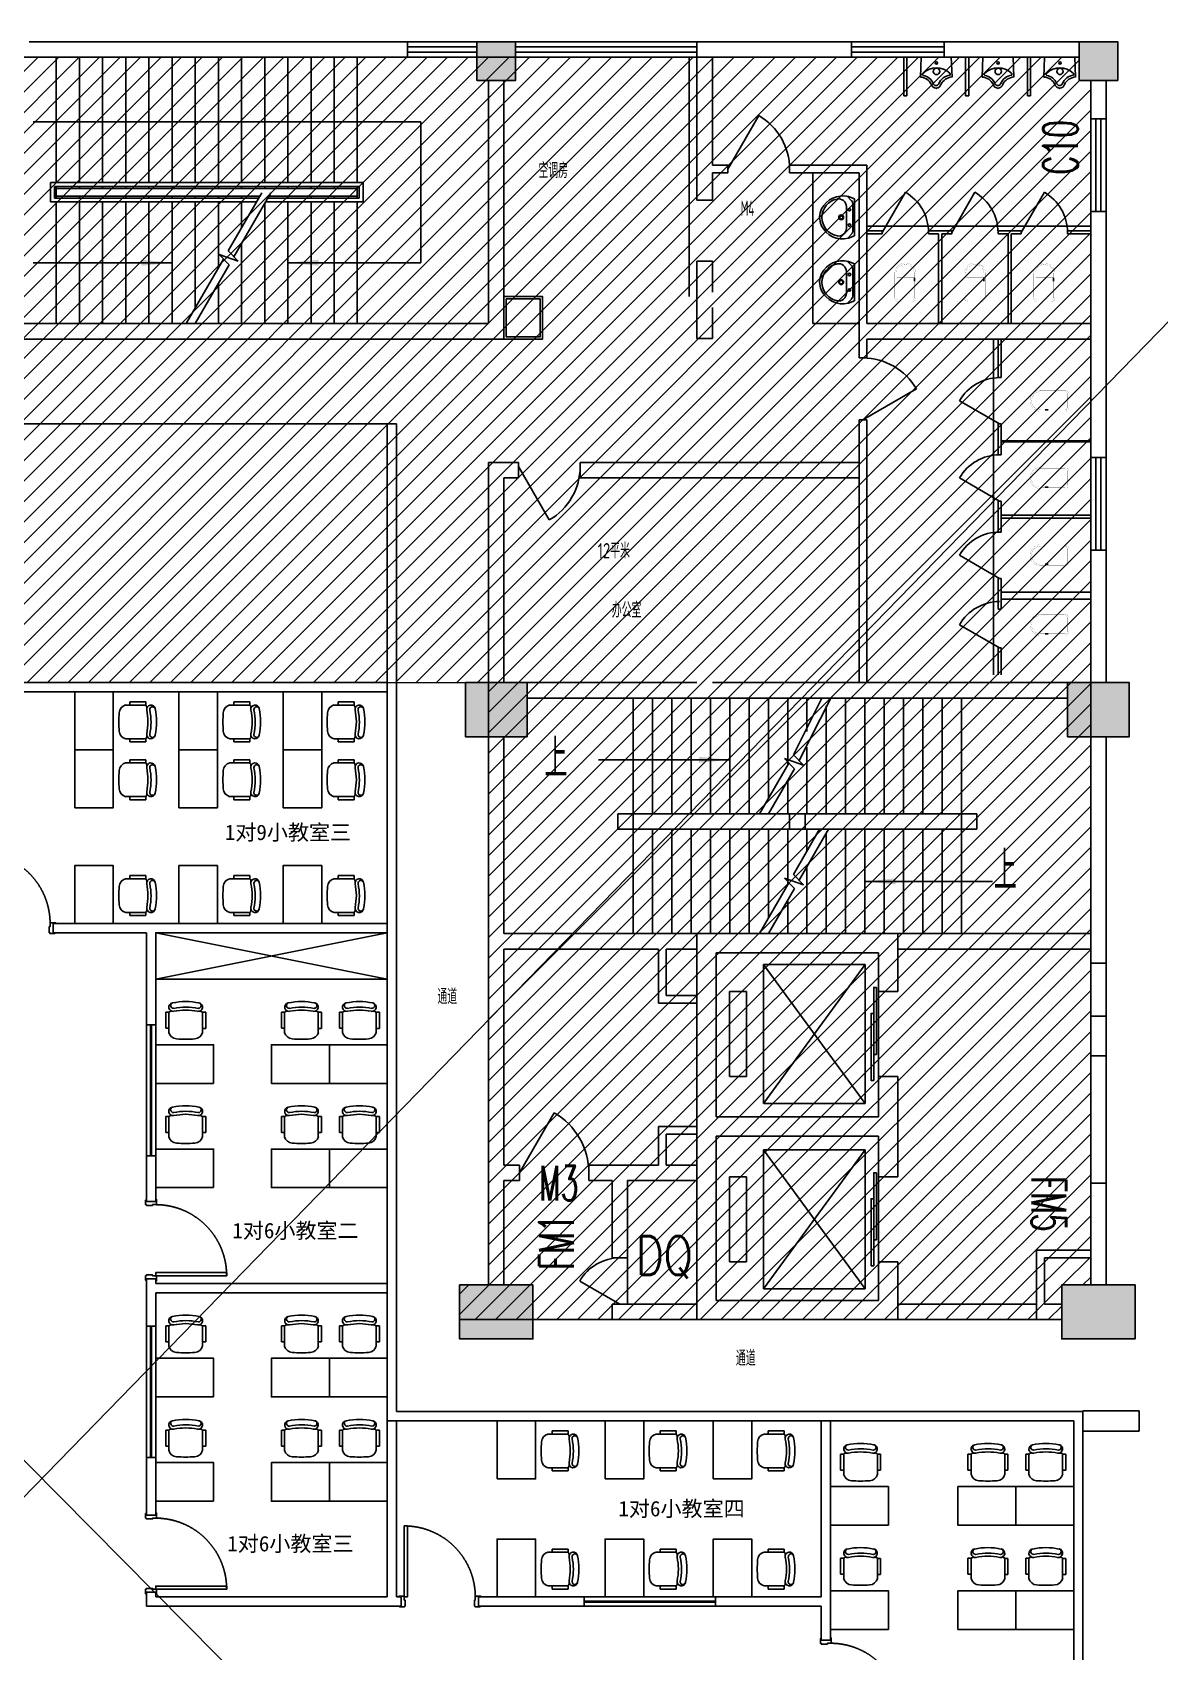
# Model space of a CAD drawing. Extents: x 392800 to 1041602, y -388882 to -94077.
# Drawn here: x 435883 to 450486, y -299498 to -278528 of the extents above; entities that cross this region are included whole.
import ezdxf
from ezdxf.enums import TextEntityAlignment as Align

# ---------------------------------------------------------------- set-up
doc = ezdxf.new("R2010")
doc.units = 0
doc.header["$LTSCALE"] = 1000
doc.header["$MEASUREMENT"] = 0
doc.linetypes.add('ACAD_ISO02W100', pattern=[15, 12, -3])
doc.linetypes.add('ACAD_ISO03W100', pattern=[30, 12, -18])
for name, color, linetype in [('DOOR【门】', 93, 'Continuous'), ('guihuabu货架（隐藏）', 7, 'Continuous'), ('IAR-文字350', 2, 'ACAD_ISO02W100'), ('IBS-其它（电梯桥厢、管道上空线）', 123, 'Continuous'), ('IBS-完成面', 2, 'Continuous'), ('IBS-新建墙体', 1, 'Continuous'), ('IBS－墙体', 6, 'Continuous'), ('IBS－窗', 1, 'Continuous'), ('IDS-楼梯', 1, 'Continuous'), ('IDS－门', 3, 'Continuous'), ('IFF-家具', 51, 'Continuous'), ('PUB_HATCH', 8, 'Continuous'), ('PUB_TEXT', 7, 'Continuous'), ('STAIR', 10, 'Continuous'), ('WALL', 255, 'Continuous'), ('WINDOW_TEXT', 7, 'Continuous'), ('洁具', 5, 'Continuous')]:
    doc.layers.add(name, color=color, linetype=linetype)
doc.layers.add('DOOR【门套】', color=70, linetype='Continuous', lineweight=0)
doc.styles.add('_HZFS', font='txt.shx', dxfattribs={"width": 0.6, "bigfont": 'HZFS.shx'})
doc.styles.add('_HZTXT', font='gbenor.shx', dxfattribs={"bigfont": 'gbcbig.shx'})
doc.styles.add('SIMPLEX', font='SIMPLEX.SHX', dxfattribs={"width": 0.7})
doc.styles.get("Standard").update_dxf_attribs({"font": 'gbenor.shx', "bigfont": 'gbcbig.shx'})

# ---------------------------------------------------------------- blocks, each defined once
blk = doc.blocks.new('_ARROW')
blk.add_solid([(0, 0), (-1, 0.1), (-1, -0.1)])
blk = doc.blocks.new('_LIFTD')
for points in [[(-0.548, -0.602), (-0.548, -0.774), (0.241, -0.774), (0.241, -0.602), (-0.548, -0.602)], [(-0.241, -0.784), (-0.241, -0.955), (0.548, -0.955), (0.548, -0.784), (-0.241, -0.784)]]:
    blk.add_lwpolyline(points)
blk = doc.blocks.new('_DBLK')
blk.add_line((-0.5, 0), (0, -0.866))
blk.add_arc((-0.5, 0), 1, 300, 0)
at = {"layer": 'WINDOW_TEXT', "style": 'SIMPLEX', "flags": 9}
blk.add_attdef('A', text='', height=1, dxfattribs=at).set_placement((0, 1.5), align=Align.MIDDLE)
blk = doc.blocks.new('_WBLK')
for p, q in [((-0.5, 0.5), (0.5, 0.5)), ((0.5, 0.1667), (-0.5, 0.1667)), ((0.5, -0.1667), (-0.5, -0.1667)), ((-0.5, -0.5), (0.5, -0.5))]:
    blk.add_line(p, q)
at = {"layer": 'WINDOW_TEXT', "style": 'SIMPLEX', "flags": 9}
blk.add_attdef('A', text='', height=1, dxfattribs=at).set_placement((0, 1.5), align=Align.MIDDLE)
blk = doc.blocks.new('M_A1SFU')
blk.add_line((-0.5, 0), (0, -0.866))
blk.add_arc((-0.5, 0), 1, 300, 0)
blk = doc.blocks.new('M_E2')
blk.add_line((-306, -118), (-266, -118))
at = {"const_width": 1.5}
for points in [[(-366, 138, 0.97895), (-366, -138, 0.97895)], [(-366, 118, 0.97895), (-366, -118, 0.97895)], [(-306, 118, 0.414214), (-316, 108, 0.414214)], [(0, 88, 0.462192), (-59, 137, 0.462192)], [(-20, 88, 0.414214), (-50, 118, 0.414214)], [(-316, -108, 0.414214), (-306, -118, 0.414214)], [(-59, -137, 0.462192), (0, -88, 0.462192)], [(-50, -118, 0.414214), (-20, -88, 0.414214)]]:
    blk.add_lwpolyline(points, format="xyb", dxfattribs=at)
for points in [[(-366, 137), (-59, 137)], [(-316, 118), (-366, 118)], [(-340, 118), (-266, 118)], [(-316, 108), (-316, -108)], [(-50, 118), (-267, 118)], [(-20, -88), (-20, 88)], [(0, 88), (0, -88)], [(-381, -137), (-59, -137)], [(-316, -118), (-366, -118)], [(-340, -118), (-266, -118)], [(-266, -118), (-50, -118)]]:
    blk.add_lwpolyline(points, dxfattribs=at)
at = {"width": 0.8, "flags": 9}
for tag in ['XSIZE', 'YSIZE']:
    blk.add_attdef(tag, (0, 0), '', height=0.5, dxfattribs=at)
blk = doc.blocks.new('M_A6')
blk.add_line((0.5, 0), (0.5, 0))
blk = doc.blocks.new('M_E6')
for p, q in [((240, 0), (-240, 0)), ((-237, 0), (239, 0)), ((240, 0), (270, -79)), ((-213, -36), (-271, -91)), ((-240, 0), (-270, -79)), ((-179, -23), (181, -23)), ((141, -105), (-141, -105)), ((-141, -105), (141, -105)), ((217, -37), (274, -95))]:
    blk.add_line(p, q)
for centre, radius in [((-99, -65), 16.3), ((2, -172), 31.6), ((2, -172), 23), ((101, -65), 16.3)]:
    blk.add_circle(centre, radius)
for centre, radius, start, end in [((28, -152), 307, 166.1751, 244.7296), ((-141, -205), 100, 90, 190.5602), ((-179, -73), 50, 90, 133.181), ((-28, -152), 307, 297.0639, 13.8249), ((141, -205), 100, 349.4398, 90), ((181, -73), 50, 44.5607, 90), ((0, -179), 243, 190.5602, 349.4398), ((0, -201), 250, 245.8071, 296.4628), ((28, -152), 307, 266.589, 266.5936)]:
    blk.add_arc(centre, radius, start, end)
at = {"width": 0.8, "flags": 9}
for tag in ['XSIZE', 'YSIZE']:
    blk.add_attdef(tag, (0, 0), '', height=0.5, dxfattribs=at)
blk = doc.blocks.new('M_E8')
for p, q in [((-204, -257), (-194, -2)), ((-194, -2), (196, -2)), ((206, -257), (196, -2))]:
    blk.add_line(p, q)
at = {"const_width": 1.5}
for points in [[(-196, 0), (196, 0), (206, -257, -4.356259)], [(-194, -2), (-204, -257, 0.758087)]]:
    blk.add_lwpolyline(points, format="xyb", dxfattribs=at)
for points in [[(-2, -142), (6, -142), (12, -146), (19, -148), (25, -152), (29, -158), (34, -166), (37, -174), (39, -183), (37, -191), (35, -200), (29, -208), (25, -214), (17, -219), (12, -223), (4, -224), (-2, -224), (-6, -224), (-11, -223), (-18, -221), (-26, -217), (-32, -213), (-37, -207), (-42, -199), (-44, -190), (-45, -183), (-42, -173), (-40, -164), (-35, -158), (-31, -150), (-26, -148), (-24, -144), (-18, -143), (-14, -143), (-12, -142), (-8, -142), (-6, -141), (-2, -142)], [(-204, -257), (-194, -258), (-194, -258), (-183, -260), (-175, -261), (-165, -264), (-156, -268), (-147, -271), (-138, -275), (-128, -281), (-119, -287), (-109, -295), (-102, -300), (-94, -308), (-86, -316), (-79, -324), (-74, -332), (-68, -340), (-62, -348), (-58, -356), (-54, -366), (-50, -374), (-43, -383), (-36, -389), (-30, -392), (-23, -395), (-17, -398), (-9, -399), (0, -399), (13, -398), (23, -395), (29, -392), (35, -389), (43, -385), (49, -380), (54, -374), (58, -366), (62, -357), (65, -347), (71, -340), (75, -332), (80, -325), (85, -319), (91, -313), (95, -308), (100, -302), (106, -295), (113, -290), (119, -285), (126, -280), (132, -277), (139, -273), (145, -271), (154, -268), (162, -264), (173, -261), (183, -259), (191, -258), (199, -257), (206, -257)]]:
    blk.add_lwpolyline(points, dxfattribs=at)
for centre, radius in [((-3, -184), 41.7), ((-1, -74), 15)]:
    blk.add_circle(centre, radius)
for centre, radius, start, end in [((-158, -223), 22.7, 134.5857, 206.4573), ((-2, -389), 250, 46.6458, 133.3542), ((162, -222), 16.2, 297.1389, 62.8611), ((-218, -432), 176, 26.1838, 85.5792), ((-198, -412), 179, 22.2984, 83.8043), ((1, -338), 63.3, 194.7447, 345.2553), ((4, -329), 38.6, 202.7778, 341.3609), ((201, -407), 174, 100.5676, 157.7034), ((215, -425), 168, 93.3348, 155.3309)]:
    blk.add_arc(centre, radius, start, end)
blk.add_point((1, -402))
at = {"width": 0.8, "flags": 9}
for tag in ['XSIZE', 'YSIZE']:
    blk.add_attdef(tag, (0, 0), '', height=0.5, dxfattribs=at)
blk = doc.blocks.new('_FZH')
blk.add_solid([(0.5, 0.5), (0.5, -0.5), (-0.5, 0.5), (-0.5, -0.5)])
blk = doc.blocks.new('CH3')
for p, q in [((-259, 349), (-259, 141)), ((-218, 349), (-259, 349)), ((-218, 142), (-218, 349)), ((259, 350), (218, 350)), ((218, 350), (218, 142)), ((259, 142), (259, 350)), ((-218, 89), (-218, 163)), ((218, 87), (218, 162))]:
    blk.add_line(p, q)
at = {"linetype": 'Continuous'}
for p, q in [((-218, 141), (-259, 141)), ((259, 142), (218, 142))]:
    blk.add_line(p, q, dxfattribs=at)
for centre, radius, start, end in [((-163, 416), 55.3, 99.8988, 279.7522), ((-166, 436), 35.2, 94.9128, 274.9128), ((0, -348), 836, 78.0899, 101.9101), ((163, 416), 55.3, 260.2478, 80.1012), ((159, 437), 36.2, 265.0872, 70.3213), ((-4, -349), 766, 78.0112, 101.9888), ((18, -535), 913, 91.1567, 100.8714), ((-18, -535), 913, 79.1286, 88.8433), ((-111, 115), 111, 193.2566, 265.9234), ((0, 1666), 1666, 265.9234, 274.0766), ((111, 115), 111, 274.0766, 345.8334)]:
    blk.add_arc(centre, radius, start, end, dxfattribs=at)
for centre, start, end in [((-181, 309), 90.7226, 132.8382), ((180, 309), 47.1618, 87.5717)]:
    blk.add_arc(centre, 54.9, start, end)
blk = doc.blocks.new('*U235')
at = {"color": 250, "linetype": 'ACAD_ISO03W100'}
blk.add_arc((40, 59), 920, 0, 90, dxfattribs=at)
at = {"layer": 'DOOR【门套】', "color": 3, "linetype": 'ByBlock', "lineweight": -2}
for points in [[(40, 60), (40, 980), (80, 980), (80, 60)], [(30, 60), (40, 60), (40, 20), (50, 20), (50, -60), (40, -60), (40, -70), (-20, -70), (-20, -60), (0, -60), (0, 60), (-30, 60), (-30, 70), (30, 70)], [(970, 60), (960, 60), (960, 20), (950, 20), (950, -60), (960, -60), (960, -70), (1020, -70), (1020, -60), (1000, -60), (1000, 60), (1030, 60), (1030, 70), (970, 70)]]:
    blk.add_lwpolyline(points, close=True, dxfattribs=at)
at = {"layer": 'DOOR【门】', "linetype": 'ByBlock', "style": '_HZTXT', "flags": 8}
blk.add_attdef('门编号', text='', height=250, dxfattribs=at).set_placement((435, 84), align=Align.CENTER)
blk = doc.blocks.new('*U236')
at = {"color": 250, "linetype": 'ACAD_ISO03W100'}
blk.add_arc((-40, 59), 920, 90, 180, dxfattribs=at)
at = {"layer": 'DOOR【门套】', "color": 3, "linetype": 'ByBlock', "lineweight": -2}
for points in [[(-40, 60), (-40, 980), (-80, 980), (-80, 60)], [(-970, 60), (-960, 60), (-960, 20), (-950, 20), (-950, -60), (-960, -60), (-960, -70), (-1020, -70), (-1020, -60), (-1000, -60), (-1000, 60), (-1030, 60), (-1030, 70), (-970, 70)], [(-30, 60), (-40, 60), (-40, 20), (-50, 20), (-50, -60), (-40, -60), (-40, -70), (20, -70), (20, -60), (0, -60), (0, 60), (30, 60), (30, 70), (-30, 70)]]:
    blk.add_lwpolyline(points, close=True, dxfattribs=at)
at = {"layer": 'DOOR【门】', "linetype": 'ByBlock', "style": '_HZTXT', "flags": 8}
blk.add_attdef('门编号', text='', height=250, dxfattribs=at).set_placement((-435, 84), align=Align.CENTER)

msp = doc.modelspace()

# ---------------------------------------------------------------- hatches: boundary and pattern name
at = {"layer": 'PUB_HATCH'}
h = msp.add_hatch(dxfattribs=at)
h.set_pattern_fill('ANSI31', color=256, scale=1500)
h.set_pattern_definition([(45, (-78011.46, -97026.16), (-132.58252, 132.58252), [])])
h.paths.add_polyline_path([(441792.6, -286948), (441792.6, -294748.7), (441417.6, -294748.7), (441417.6, -295198.7), (449217.6, -295198.7), (449217.6, -294748.7), (449592.6, -294748.7), (449592.6, -286948.7), (449592.6, -279148.7), (449442.6, -279148.7), (449442.6, -278848.7), (427742.6, -278848.7), (427742.6, -278898.7), (427242.6, -278898.7), (421342.6, -278898.7), (417842.6, -278898.7), (417842.6, -279148.7), (417542.6, -279148.7), (417542.6, -286949.4)])
h.paths.add_polyline_path([(447688.7, -312548.7), (447688.7, -308648.7), (442142.6, -308648.7), (442142.6, -308998.7), (434442.6, -308998.7), (434442.6, -312548.7)])

# ---------------------------------------------------------------- linework, layer by layer
at = {"layer": 'guihuabu货架（隐藏）', "color": 3}
msp.add_line((441792.6, -294748.7), (441792.6, -293548.7), dxfattribs=at)
at = {"layer": 'IBS-其它（电梯桥厢、管道上空线）'}
for p, q in [((445352.6, -290598.7), (446672.6, -290598.7)), ((445352.6, -292398.7), (446672.6, -290598.7)), ((445352.6, -290598.7), (446672.6, -292398.7)), ((445352.6, -290598.7), (445352.6, -292398.7)), ((446672.6, -292398.7), (446672.6, -290598.7)), ((445132.6, -290948.7), (444912.6, -290948.7)), ((444912.6, -290948.7), (444912.6, -292048.7)), ((445132.6, -292048.7), (445132.6, -290948.7)), ((446842.6, -290948.7), (446842.6, -292048.7)), ((444912.6, -292048.7), (445132.6, -292048.7)), ((445352.6, -292398.7), (446672.6, -292398.7)), ((445352.6, -294798.7), (446672.6, -292998.7)), ((445352.6, -292998.7), (446672.6, -294798.7)), ((446672.6, -292998.7), (445352.6, -292998.7)), ((445352.6, -292998.7), (445352.6, -294798.7)), ((446672.6, -294798.7), (446672.6, -292998.7)), ((445132.6, -293348.7), (444912.6, -293348.7)), ((444912.6, -293348.7), (444912.6, -294448.7)), ((445132.6, -294448.7), (445132.6, -293348.7)), ((446842.6, -293348.7), (446842.6, -294448.7)), ((444912.6, -294448.7), (445132.6, -294448.7)), ((445352.6, -294798.7), (446672.6, -294798.7))]:
    msp.add_line(p, q, dxfattribs=at)
at = {"layer": 'IBS-完成面'}
for p, q in [((436152.6, -290068.7), (440480.6, -290068.7)), ((436152.6, -290188.7), (437360.6, -290188.7)), ((437360.6, -293669.5), (437360.6, -290188.7)), ((437480.6, -293669.5), (437480.6, -290188.7)), ((437480.6, -290188.7), (440480.6, -290188.7)), ((437360.6, -297729.5), (437360.6, -294669.5)), ((437480.6, -294729.5), (437480.6, -294669.5)), ((437480.6, -294729.5), (440480.6, -294729.5)), ((437480.6, -297729.5), (437480.6, -294849.5)), ((437480.6, -294849.5), (440480.6, -294849.5)), ((440480.6, -298789.5), (440480.6, -296510.3)), ((440600.6, -298789.5), (440600.6, -296510.3)), ((446102.6, -296510.3), (446102.6, -298789.5)), ((446222.6, -296510.3), (446222.6, -299349.5)), ((437360.6, -298910.2), (437360.6, -298729.5)), ((437480.6, -298789.5), (437480.6, -298729.5)), ((440480.6, -298789.5), (437480.6, -298789.5)), ((440660.6, -298789.5), (440600.6, -298789.5)), ((446102.6, -298789.5), (441660.6, -298789.5)), ((440660.6, -298909.5), (437360.6, -298909.5)), ((446102.6, -298909.5), (441660.6, -298909.5)), ((446102.6, -298909.5), (446102.6, -299349.5))]:
    msp.add_line(p, q, dxfattribs=at)
at = {"layer": 'IBS-新建墙体'}
for p, q in [((406699, -267705.5), (461407.9, -322870.5)), ((414092.1, -319751), (462229.3, -270332.4))]:
    msp.add_line(p, q, dxfattribs=at)
at = {"layer": 'IBS－墙体'}
for p, q in [((435842.6, -278648.7), (440742.6, -278648.7)), ((440742.6, -278648.7), (440742.6, -278848.7)), ((442142.6, -278648.7), (441642.6, -278648.7)), ((442142.6, -278648.7), (442142.6, -278848.7)), ((442142.6, -278848.7), (442142.6, -278648.7)), ((446492.6, -278648.7), (444492.6, -278648.7)), ((444492.6, -278648.7), (444492.6, -280698.7)), ((446492.6, -278848.7), (446492.6, -278648.7)), ((447692.6, -278848.7), (447692.6, -278648.7)), ((449792.6, -278648.7), (447692.6, -278648.7)), ((435842.6, -278848.7), (440742.6, -278848.7)), ((444392.6, -278848.7), (444392.6, -281948.7)), ((444492.6, -278848.7), (446492.6, -278848.7)), ((444692.6, -280248.7), (444692.6, -278848.7)), ((444692.6, -278848.7), (446492.6, -278848.7)), ((447692.6, -278848.7), (449442.6, -278848.7)), ((441792.6, -279148.7), (441792.6, -282298.7)), ((441992.6, -279148.7), (441992.6, -282498.7)), ((449592.6, -279648.7), (449592.6, -279148.7)), ((449792.6, -279648.7), (449792.6, -279148.7)), ((449592.6, -279648.7), (449792.6, -279648.7)), ((444892.6, -280248.7), (444692.6, -280248.7)), ((444692.6, -280698.7), (444692.6, -280348.7)), ((444892.6, -280348.7), (444692.6, -280348.7)), ((444892.6, -280248.7), (444892.6, -280348.7)), ((445692.6, -280248.7), (445692.6, -280348.7)), ((446692.6, -280248.7), (445692.6, -280248.7)), ((446592.6, -280348.7), (445692.6, -280348.7)), ((446592.6, -282298.7), (446592.6, -280348.7)), ((446692.6, -282298.7), (446692.6, -280248.7)), ((444692.6, -280698.7), (444492.6, -280698.7)), ((449592.6, -280848.7), (449792.6, -280848.7)), ((449592.6, -282298.7), (449592.6, -280848.7)), ((449792.6, -284035.2), (449792.6, -280848.7)), ((444692.6, -281491), (444492.6, -281491)), ((444492.6, -281491), (444492.6, -282491)), ((444692.6, -281891), (444692.6, -281491)), ((444692.6, -282491), (444692.6, -282091)), ((433592.6, -282298.7), (441792.6, -282298.7)), ((446592.6, -282744.1), (446592.6, -282298.7)), ((449592.6, -282298.7), (446692.6, -282298.7)), ((432892.6, -282498.7), (441992.6, -282498.7)), ((444692.6, -282491), (444492.6, -282491)), ((449592.6, -282498.7), (446692.6, -282498.7)), ((446692.6, -282744.1), (446692.6, -282498.7)), ((449592.6, -284035.2), (449592.6, -282498.7)), ((446692.6, -282744.1), (446592.6, -282744.1)), ((440600.6, -283598.2), (430226.1, -283598.2)), ((440480.6, -296510.3), (440480.6, -283598.2)), ((440600.6, -296390.3), (440600.6, -283598.2)), ((446592.6, -286948.7), (446592.6, -283544.1)), ((446692.6, -283544.1), (446592.6, -283544.1)), ((446692.6, -286948.7), (446692.6, -283544.1)), ((441792.6, -284098.7), (441792.6, -286948.7)), ((442179.4, -284098.7), (441792.6, -284098.7)), ((442179.4, -284298.7), (442179.4, -284098.7)), ((446592.6, -284098.7), (442979.4, -284098.7)), ((442979.4, -284298.7), (442979.4, -284098.7)), ((444692.6, -284098.7), (444492.6, -284098.7)), ((449592.6, -284035.2), (449792.6, -284035.2)), ((441992.6, -284298.7), (441992.6, -286948.7)), ((442179.4, -284298.7), (441992.6, -284298.7)), ((446592.6, -284298.7), (442965.2, -284298.7)), ((449592.6, -285235.2), (449792.6, -285235.2)), ((449592.6, -286948.7), (449592.6, -285235.2)), ((449792.6, -286944.5), (449792.6, -285235.2)), ((435092.6, -286948.7), (440480.6, -286948.7)), ((435092.6, -287068.7), (440480.6, -287068.7)), ((441642.6, -286948.7), (444492.6, -286948.7)), ((449592.6, -286948.7), (444692.6, -286948.7)), ((449292.6, -287148.7), (442292.6, -287148.7)), ((441792.6, -294748.7), (441792.6, -287648.7)), ((441992.6, -290198.7), (441992.6, -287648.7)), ((449592.6, -287644.5), (449592.6, -290198.7)), ((449792.6, -290598.7), (449792.6, -287644.5)), ((443467.6, -288848.7), (443467.6, -288648.7)), ((443467.6, -288848.7), (443467.6, -288648.7)), ((443467.6, -288648.7), (448117.6, -288648.7)), ((443667.6, -288848.7), (443667.6, -288648.7)), ((445692.6, -288848.7), (445692.6, -288648.7)), ((445892.6, -288848.7), (445892.6, -288648.7)), ((447917.6, -288848.7), (447917.6, -288648.7)), ((448117.6, -288848.7), (448117.6, -288648.7)), ((448117.6, -288848.7), (448117.6, -288648.7)), ((443467.6, -288848.7), (448117.6, -288848.7)), ((449592.6, -290198.7), (441992.6, -290198.7)), ((444492.6, -290198.7), (444492.6, -291098.7)), ((447092.6, -290198.7), (447092.6, -290948.7)), ((443992.6, -290398.7), (441992.6, -290398.7)), ((441992.6, -293198.7), (441992.6, -290398.7)), ((443992.6, -291098.7), (443992.6, -290398.7)), ((444092.6, -290998.7), (444092.6, -290398.7)), ((444492.6, -290398.7), (444092.6, -290398.7)), ((449592.6, -290398.7), (447092.6, -290398.7)), ((449592.6, -290398.7), (449592.6, -290598.7)), ((446842.6, -290448.7), (444742.6, -290448.7)), ((444742.6, -290448.7), (444742.6, -292573.7)), ((446842.6, -290448.7), (446842.6, -290948.7)), ((449792.6, -290581.1), (449592.6, -290581.1)), ((449592.6, -290598.7), (449592.6, -294398.7)), ((449792.6, -294748.7), (449792.6, -290598.7)), ((444492.6, -290998.7), (444092.6, -290998.7)), ((447092.6, -290948.7), (446842.6, -290948.7)), ((444492.6, -291098.7), (443992.6, -291098.7)), ((444492.6, -291098.7), (444492.6, -292795.2)), ((449792.6, -291269.4), (449592.6, -291269.4)), ((449792.6, -291781.1), (449592.6, -291781.1)), ((446842.6, -292048.7), (446842.6, -292573.7)), ((447092.6, -292048.7), (446842.6, -292048.7)), ((447092.6, -292048.7), (447092.6, -293348.7)), ((443992.6, -292698.7), (443992.6, -293198.7)), ((444742.6, -292573.7), (446842.6, -292573.7)), ((444492.6, -292798.7), (444092.6, -292798.7)), ((444092.6, -292798.7), (444092.6, -293198.7)), ((444492.6, -292798.7), (444492.6, -293398.7)), ((444742.6, -292823.7), (444742.6, -294948.7)), ((444742.6, -292823.7), (446842.6, -292823.7)), ((446842.6, -292823.7), (446842.6, -293348.7)), ((442192.6, -293198.7), (441992.6, -293198.7)), ((442192.6, -293198.7), (442192.6, -293398.7)), ((443092.6, -293198.7), (443092.6, -293398.7)), ((443992.6, -293198.7), (443092.6, -293198.7)), ((444492.6, -293198.7), (444092.6, -293198.7)), ((447092.6, -293348.7), (446842.6, -293348.7)), ((441992.6, -293398.7), (442192.6, -293398.7)), ((441992.6, -294748.7), (441992.6, -293398.7)), ((443092.6, -293398.7), (443392.6, -293398.7)), ((443392.6, -293398.7), (443392.6, -294398.7)), ((443592.6, -293398.7), (444492.6, -293398.7)), ((443592.6, -293398.7), (443592.6, -294398.7)), ((444492.6, -293398.7), (444492.6, -295198.7)), ((449792.6, -293429.4), (449592.6, -293429.4)), ((443592.6, -294398.7), (443392.6, -294398.7)), ((448892.6, -294298.7), (449592.6, -294298.7)), ((448892.6, -294298.7), (448892.6, -294998.7)), ((448992.6, -294398.7), (448992.6, -294998.7)), ((448992.6, -294398.7), (449592.6, -294398.7)), ((449592.6, -294398.7), (449592.6, -294748.7)), ((446842.6, -294448.7), (446842.6, -294948.7)), ((447092.6, -294448.7), (446842.6, -294448.7)), ((447092.6, -294448.7), (447092.6, -295198.7)), ((443592.6, -294998.7), (443392.6, -294998.7)), ((443392.6, -294998.7), (443392.6, -295198.7)), ((443592.6, -294998.7), (444492.6, -294998.7)), ((444742.6, -294948.7), (446842.6, -294948.7)), ((447092.6, -294998.7), (447692.6, -294998.7)), ((447692.6, -294998.7), (448892.6, -294998.7)), ((448892.6, -294998.7), (448892.6, -295198.7)), ((448992.6, -294998.7), (449217.6, -294998.7)), ((447692.6, -295198.7), (443392.6, -295198.7)), ((447692.6, -295198.7), (448892.6, -295198.7)), ((449217.6, -295198.7), (448892.6, -295198.7)), ((449372.7, -296510.3), (440480.6, -296510.3)), ((449492.7, -296390.3), (440600.6, -296390.3)), ((449372.6, -300748.7), (449372.6, -296510.3)), ((449492.7, -296642.3), (449492.7, -300748.7))]:
    msp.add_line(p, q, dxfattribs=at)
for points in [[(441642.6, -278648.7), (442142.6, -278648.7), (442142.6, -279148.7), (441642.6, -279148.7)], [(449442.6, -278648.7), (449942.6, -278648.7), (449942.6, -279148.7), (449442.6, -279148.7)], [(441992.6, -281948.7), (442492.6, -281948.7), (442492.6, -282498.7), (441992.6, -282498.7)], [(442022.6, -281978.7), (442462.6, -281978.7), (442462.6, -282468.7), (442022.6, -282468.7)], [(441492.6, -286948.7), (442292.6, -286948.7), (442292.6, -287648.7), (441492.6, -287648.7)], [(449292.6, -286948.7), (450092.6, -286948.7), (450092.6, -287648.7), (449292.6, -287648.7)], [(441417.6, -294748.7), (442367.6, -294748.7), (442367.6, -295448.7), (441417.6, -295448.7)], [(449217.6, -294748.7), (450167.6, -294748.7), (450167.6, -295448.7), (449217.6, -295448.7)], [(449492.7, -296379.9), (450219.1, -296379.9), (450219.1, -296642.3), (449492.7, -296642.3)]]:
    msp.add_lwpolyline(points, close=True, dxfattribs=at)
at = {"layer": 'IBS－窗'}
for p, q in [((440742.6, -278648.7), (441642.6, -278648.7)), ((446492.6, -278648.7), (447692.6, -278648.7)), ((440742.6, -278715.4), (441642.6, -278715.4)), ((440742.6, -278782), (441642.6, -278782)), ((440742.6, -278848.7), (441642.6, -278848.7)), ((446492.6, -278715.4), (447692.6, -278715.4)), ((446492.6, -278782), (447692.6, -278782)), ((449592.6, -279648.7), (449592.6, -280848.7)), ((449659.3, -279648.7), (449659.3, -280848.7)), ((449726, -279648.7), (449726, -280848.7)), ((449792.6, -279648.7), (449792.6, -280848.7)), ((449592.6, -284035.2), (449592.6, -285235.2)), ((449659.3, -284035.2), (449659.3, -285235.2)), ((449726, -284035.2), (449726, -285235.2)), ((449792.6, -284035.2), (449792.6, -285235.2))]:
    msp.add_line(p, q, dxfattribs=at)
at = {"layer": 'IBS－窗', "color": 3}
msp.add_line((446492.6, -278848.7), (447692.6, -278848.7), dxfattribs=at)
at = {"layer": 'IBS－窗'}
for points in [[(437480.6, -293079.1), (437480.6, -291379.1), (437360.6, -291379.1), (437360.6, -293079.1)], [(437426.6, -293079.1), (437426.6, -291379.1), (437414.6, -291379.1), (437414.6, -293079.1)], [(437480.6, -296982.5), (437480.6, -295282.5), (437360.6, -295282.5), (437360.6, -296982.5)], [(437426.6, -296982.5), (437426.6, -295282.5), (437414.6, -295282.5), (437414.6, -296982.5)], [(444731.6, -298789.5), (443031.6, -298789.5), (443031.6, -298909.5), (444731.6, -298909.5)], [(444731.6, -298843.5), (443031.6, -298843.5), (443031.6, -298855.5), (444731.6, -298855.5)]]:
    msp.add_lwpolyline(points, close=True, dxfattribs=at)
at = {"layer": 'IDS-楼梯'}
for p, q in [((436192.6, -278848.7), (436192.6, -280473.7)), ((436492.6, -278848.7), (436492.6, -280473.7)), ((436792.6, -278848.7), (436792.6, -280473.7)), ((437092.6, -278848.7), (437092.6, -280473.7)), ((437392.6, -278848.7), (437392.6, -280473.7)), ((437692.6, -278848.7), (437692.6, -280473.7)), ((437992.6, -278848.7), (437992.6, -280473.7)), ((438292.6, -278848.7), (438292.6, -280473.7)), ((438592.6, -278848.7), (438592.6, -280473.7)), ((438892.6, -278848.7), (438892.6, -280473.7)), ((439192.6, -278848.7), (439192.6, -280473.7)), ((439492.6, -278848.7), (439492.6, -280473.7)), ((439792.6, -278848.7), (439792.6, -280473.7)), ((440092.6, -278848.7), (440092.6, -280473.7)), ((436117.6, -280473.7), (436117.6, -280723.7)), ((436117.6, -280473.7), (440167.6, -280473.7)), ((436167.6, -280523.7), (436167.6, -280673.7)), ((436167.6, -280523.7), (440117.6, -280523.7)), ((436192.6, -280523.7), (436192.6, -280673.7)), ((436192.6, -280548.7), (440092.6, -280548.7)), ((436492.6, -280523.7), (436492.6, -280548.7)), ((436792.6, -280523.7), (436792.6, -280548.7)), ((437092.6, -280523.7), (437092.6, -280548.7)), ((437392.6, -280523.7), (437392.6, -280548.7)), ((437692.6, -280523.7), (437692.6, -280548.7)), ((437992.6, -280523.7), (437992.6, -280548.7)), ((438292.6, -280523.7), (438292.6, -280548.7)), ((438592.6, -280523.7), (438592.6, -280548.7)), ((438892.6, -280523.7), (438892.6, -280548.7)), ((439192.6, -280523.7), (439192.6, -280548.7)), ((439492.6, -280523.7), (439492.6, -280548.7)), ((439792.6, -280523.7), (439792.6, -280548.7)), ((440092.6, -280523.7), (440092.6, -280673.7)), ((440117.6, -280523.7), (440117.6, -280673.7)), ((440167.6, -280473.7), (440167.6, -280723.7)), ((436117.6, -280723.7), (438786.5, -280723.7)), ((436167.6, -280673.7), (438815.4, -280673.7)), ((436192.6, -280648.7), (438829.8, -280648.7)), ((436192.6, -280723.7), (436192.6, -282298.7)), ((436492.6, -280648.7), (436492.6, -280673.7)), ((436492.6, -280723.7), (436492.6, -282298.7)), ((436792.6, -280648.7), (436792.6, -280673.7)), ((436792.6, -280723.7), (436792.6, -282298.7)), ((437092.6, -280648.7), (437092.6, -280673.7)), ((437092.6, -280723.7), (437092.6, -282298.7)), ((437392.6, -280648.7), (437392.6, -280673.7)), ((437392.6, -280723.7), (437392.6, -282298.7)), ((437692.6, -280648.7), (437692.6, -280673.7)), ((437692.6, -280723.7), (437692.6, -282298.7)), ((437992.6, -280648.7), (437992.6, -280673.7)), ((437992.6, -280723.7), (437992.6, -282098.7)), ((438292.6, -280648.7), (438292.6, -280673.7)), ((438292.6, -280723.7), (438292.6, -281579.1)), ((438854.8, -280605.4), (438419.9, -281358.7)), ((438970.3, -280605.4), (438492.6, -281432.8)), ((438592.6, -280648.7), (438592.6, -280673.7)), ((438592.6, -280723.7), (438592.6, -281059.5)), ((438892.6, -280739.8), (438892.6, -282298.7)), ((438902, -280723.7), (440167.6, -280723.7)), ((438930.8, -280673.7), (440117.6, -280673.7)), ((438945.3, -280648.7), (440092.6, -280648.7)), ((439192.6, -280648.7), (439192.6, -280673.7)), ((439192.6, -280723.7), (439192.6, -282298.7)), ((439492.6, -280648.7), (439492.6, -280673.7)), ((439492.6, -280723.7), (439492.6, -282298.7)), ((439792.6, -280648.7), (439792.6, -280673.7)), ((439792.6, -280723.7), (439792.6, -282298.7)), ((440092.6, -280723.7), (440092.6, -282298.7)), ((438300.6, -281405.3), (438431.5, -281538.6)), ((438550.7, -281492), (438300.6, -281405.3)), ((438419.9, -281358.7), (438550.7, -281492)), ((438592.6, -281259.5), (438592.6, -282298.7)), ((438358.7, -281464.6), (437877.2, -282298.7)), ((438431.5, -281538.6), (437992.6, -282298.7)), ((443667.6, -288648.7), (443667.6, -287148.7)), ((443917.6, -288648.7), (443917.6, -287148.7)), ((444167.6, -288648.7), (444167.6, -287148.7)), ((444417.6, -288648.7), (444417.6, -287148.7)), ((444667.6, -288648.7), (444667.6, -287148.7)), ((444917.6, -288648.7), (444917.6, -287148.7)), ((445167.6, -288648.7), (445167.6, -287148.7)), ((445417.6, -288448.7), (445417.6, -287148.7)), ((445667.6, -288015.7), (445667.6, -287148.7)), ((446110.5, -287148.7), (445743.5, -287884.2)), ((446225.9, -287148.7), (445816.3, -287958.3)), ((445917.6, -287582.7), (445917.6, -287148.7)), ((446167.6, -288648.7), (446167.6, -287249.6)), ((446417.6, -288648.7), (446417.6, -287148.7)), ((446667.6, -288648.7), (446667.6, -287148.7)), ((446917.6, -288648.7), (446917.6, -287148.7)), ((447167.6, -288648.7), (447167.6, -287148.7)), ((447417.6, -288648.7), (447417.6, -287148.7)), ((447667.6, -288648.7), (447667.6, -287148.7)), ((447917.6, -288648.7), (447917.6, -287148.7)), ((445743.5, -287884.2), (445874.4, -288017.5)), ((445917.6, -288648.7), (445917.6, -287782.7)), ((445682.4, -287990.1), (445302.2, -288648.7)), ((445755.1, -288064.1), (445417.6, -288648.7)), ((445624.3, -287930.8), (445755.1, -288064.1)), ((445874.4, -288017.5), (445624.3, -287930.8)), ((443917.6, -290198.7), (443917.6, -288848.7)), ((444167.6, -290198.7), (444167.6, -288848.7)), ((444417.6, -290198.7), (444417.6, -288848.7)), ((444667.6, -290198.7), (444667.6, -288848.7)), ((444917.6, -290198.7), (444917.6, -288848.7)), ((445167.6, -290198.7), (445167.6, -288848.7)), ((445417.6, -289998.7), (445417.6, -288848.7)), ((445667.6, -289565.7), (445667.6, -288848.7)), ((446081.6, -288848.7), (445743.5, -289434.2)), ((446197.1, -288848.7), (445816.3, -289508.3)), ((446167.6, -290198.7), (446167.6, -288899.6)), ((446417.6, -290198.7), (446417.6, -288848.7)), ((446667.6, -290198.7), (446667.6, -288848.7)), ((446917.6, -290198.7), (446917.6, -288848.7)), ((447167.6, -290198.7), (447167.6, -288848.7)), ((447417.6, -290198.7), (447417.6, -288848.7)), ((447667.6, -290198.7), (447667.6, -288848.7)), ((447917.6, -290198.7), (447917.6, -288848.7)), ((445917.6, -290198.7), (445917.6, -289332.7)), ((445682.4, -289540.1), (445302.2, -290198.7)), ((445624.3, -289480.8), (445755.1, -289614.1)), ((445874.4, -289567.5), (445624.3, -289480.8)), ((445743.5, -289434.2), (445874.4, -289567.5)), ((445755.1, -289614.1), (445417.6, -290198.7)), ((445667.6, -290198.7), (445667.6, -289765.7))]:
    msp.add_line(p, q, dxfattribs=at)
for points in [[(439192.6, -281511.2), (440914.8, -281511.2), (440914.8, -279686.2), (435892.6, -279686.2)], [(437692.6, -281511.2), (435892.6, -281511.2)], [(444917.6, -287948.7), (443214.9, -287948.7)], [(446667.6, -289523.7), (448319.3, -289523.7)]]:
    msp.add_lwpolyline(points, dxfattribs=at)
at = {"layer": 'IDS－门'}
for p, q in [((443592.6, -294398.7), (443592.6, -294998.7)), ((437480.6, -298910.2), (437480.6, -298909.5))]:
    msp.add_line(p, q, dxfattribs=at)
at = {"layer": 'IFF-家具'}
for p, q in [((437480.6, -290188.7), (440480.6, -290788.7)), ((437480.6, -290788.7), (440480.6, -290188.7))]:
    msp.add_line(p, q, dxfattribs=at)
for points in [[(436431.6, -287818.7), (436431.6, -287068.7), (436931.6, -287068.7), (436931.6, -287818.7)], [(437780.6, -287818.7), (437780.6, -287068.7), (438280.6, -287068.7), (438280.6, -287818.7)], [(439130.6, -287818.7), (439130.6, -287068.7), (439630.6, -287068.7), (439630.6, -287818.7)], [(436431.6, -288568.7), (436431.6, -287818.7), (436931.6, -287818.7), (436931.6, -288568.7)], [(437780.6, -288568.7), (437780.6, -287818.7), (438280.6, -287818.7), (438280.6, -288568.7)], [(439130.6, -288568.7), (439130.6, -287818.7), (439630.6, -287818.7), (439630.6, -288568.7)], [(436431.6, -290068.7), (436431.6, -289318.7), (436931.6, -289318.7), (436931.6, -290068.7)], [(437780.6, -290068.7), (437780.6, -289318.7), (438280.6, -289318.7), (438280.6, -290068.7)], [(439130.6, -290068.7), (439130.6, -289318.7), (439630.6, -289318.7), (439630.6, -290068.7)], [(437480.6, -290788.7), (440480.6, -290788.7), (440480.6, -290188.7), (437480.6, -290188.7)], [(438230.6, -292138.7), (437480.6, -292138.7), (437480.6, -291638.7), (438230.6, -291638.7)], [(439730.6, -292138.7), (438980.6, -292138.7), (438980.6, -291638.7), (439730.6, -291638.7)], [(440480.6, -292138.7), (439730.6, -292138.7), (439730.6, -291638.7), (440480.6, -291638.7)], [(438230.6, -293488.7), (437480.6, -293488.7), (437480.6, -292988.7), (438230.6, -292988.7)], [(439730.6, -293488.7), (438980.6, -293488.7), (438980.6, -292988.7), (439730.6, -292988.7)], [(440480.6, -293488.7), (439730.6, -293488.7), (439730.6, -292988.7), (440480.6, -292988.7)], [(438230.6, -296199.5), (437480.6, -296199.5), (437480.6, -295699.5), (438230.6, -295699.5)], [(439730.6, -296199.5), (438980.6, -296199.5), (438980.6, -295699.5), (439730.6, -295699.5)], [(440480.6, -296199.5), (439730.6, -296199.5), (439730.6, -295699.5), (440480.6, -295699.5)], [(441902.6, -297260.3), (441902.6, -296510.3), (442402.6, -296510.3), (442402.6, -297260.3)], [(443302.6, -297260.3), (443302.6, -296510.3), (443802.6, -296510.3), (443802.6, -297260.3)], [(444702.6, -297260.3), (444702.6, -296510.3), (445202.6, -296510.3), (445202.6, -297260.3)], [(438230.6, -297549.5), (437480.6, -297549.5), (437480.6, -297049.5), (438230.6, -297049.5)], [(439730.6, -297549.5), (438980.6, -297549.5), (438980.6, -297049.5), (439730.6, -297049.5)], [(440480.6, -297549.5), (439730.6, -297549.5), (439730.6, -297049.5), (440480.6, -297049.5)], [(446972.6, -297860.3), (446222.6, -297860.3), (446222.6, -297360.3), (446972.6, -297360.3)], [(448622.6, -297860.3), (447872.6, -297860.3), (447872.6, -297360.3), (448622.6, -297360.3)], [(449372.6, -297860.3), (448622.6, -297860.3), (448622.6, -297360.3), (449372.6, -297360.3)], [(441902.6, -298789.5), (441902.6, -298039.5), (442402.6, -298039.5), (442402.6, -298789.5)], [(443302.6, -298789.5), (443302.6, -298039.5), (443802.6, -298039.5), (443802.6, -298789.5)], [(444702.6, -298789.5), (444702.6, -298039.5), (445202.6, -298039.5), (445202.6, -298789.5)], [(446972.6, -299210.3), (446222.6, -299210.3), (446222.6, -298710.3), (446972.6, -298710.3)], [(448622.6, -299210.3), (447872.6, -299210.3), (447872.6, -298710.3), (448622.6, -298710.3)], [(449372.6, -299210.3), (448622.6, -299210.3), (448622.6, -298710.3), (449372.6, -298710.3)]]:
    msp.add_lwpolyline(points, close=True, dxfattribs=at)
at = {"layer": 'PUB_HATCH'}
msp.add_lwpolyline([(417542.6, -282500), (417542.6, -279148.7), (417842.6, -279148.7), (417842.6, -278898.7), (421342.6, -278898.7), (427242.6, -278898.7), (427742.6, -278898.7), (427742.6, -278848.7), (449442.6, -278848.7), (449442.6, -279148.7), (449592.6, -279148.7), (449592.6, -286948.7), (449592.6, -294748.7), (449217.6, -294748.7), (449217.6, -295198.7), (441417.6, -295198.7), (441417.6, -294748.7), (441792.6, -294748.7), (441792.6, -286948), (417542.6, -286949.4)], dxfattribs=at)
at = {"layer": 'STAIR'}
for p, q in [((438292.6, -281779.1), (438292.6, -282298.7)), ((445667.6, -288648.7), (445667.6, -288215.7)), ((443667.6, -290198.7), (443667.6, -288848.7)), ((445917.6, -289132.7), (445917.6, -288848.7))]:
    msp.add_line(p, q, dxfattribs=at)
at = {"layer": 'WALL'}
for p, q in [((441642.6, -278648.7), (441642.6, -278848.7)), ((444492.6, -292698.7), (443992.6, -292698.7)), ((444492.6, -294098.7), (444492.6, -294998.7))]:
    msp.add_line(p, q, dxfattribs=at)
at = {"layer": '洁具'}
for p, q in [((447172.6, -278848.7), (447172.6, -279348.7)), ((447212.6, -278848.7), (447212.6, -279348.7)), ((447972.6, -278848.7), (447972.6, -279348.7)), ((448012.6, -278848.7), (448012.6, -279348.7)), ((448772.6, -278848.7), (448772.6, -279348.7)), ((448812.6, -278848.7), (448812.6, -279348.7)), ((447212.6, -279348.7), (447172.6, -279348.7)), ((448012.6, -279348.7), (447972.6, -279348.7)), ((448812.6, -279348.7), (448772.6, -279348.7)), ((445992.6, -282298.7), (445992.6, -280348.7)), ((446692.6, -281038.7), (449592.6, -281038.7)), ((446692.6, -281098.7), (446892.6, -281098.7)), ((446692.6, -281138.7), (446892.6, -281138.7)), ((446892.6, -281138.7), (446892.6, -281098.7)), ((447492.6, -281138.7), (447492.6, -281098.7)), ((447492.6, -281098.7), (447792.6, -281098.7)), ((447492.6, -281138.7), (447622.6, -281138.7)), ((447622.6, -281138.7), (447622.6, -282298.7)), ((447662.6, -281138.7), (447792.6, -281138.7)), ((447662.6, -281138.7), (447662.6, -282298.7)), ((447792.6, -281138.7), (447792.6, -281098.7)), ((448392.6, -281138.7), (448392.6, -281098.7)), ((448392.6, -281098.7), (448692.6, -281098.7)), ((448392.6, -281138.7), (448522.6, -281138.7)), ((448522.6, -281138.7), (448522.6, -282298.7)), ((448562.6, -281138.7), (448692.6, -281138.7)), ((448562.6, -281138.7), (448562.6, -282298.7)), ((448692.6, -281138.7), (448692.6, -281098.7)), ((449292.6, -281138.7), (449292.6, -281098.7)), ((449292.6, -281098.7), (449592.6, -281098.7)), ((449292.6, -281138.7), (449592.6, -281138.7)), ((445992.6, -282298.7), (446592.6, -282298.7)), ((448332.6, -286848.7), (448332.6, -282498.7)), ((448392.6, -282998.7), (448392.6, -282498.7)), ((448392.6, -282998.7), (448392.6, -282498.7)), ((448432.6, -282998.7), (448432.6, -282498.7)), ((448432.6, -282998.7), (448432.6, -282538.7)), ((448432.6, -282998.7), (448392.6, -282998.7)), ((448432.6, -282998.7), (448392.6, -282998.7)), ((448392.6, -283998.7), (448392.6, -283598.7)), ((448432.6, -283598.7), (448392.6, -283598.7)), ((448432.6, -283828.7), (448432.6, -283598.7)), ((448432.6, -283998.7), (448432.6, -283818.7)), ((449592.6, -283818.7), (448432.6, -283818.7)), ((449592.6, -283828.7), (448432.6, -283828.7)), ((448432.6, -283998.7), (448392.6, -283998.7)), ((448432.6, -284598.7), (448392.6, -284598.7)), ((448392.6, -284998.7), (448392.6, -284598.7)), ((448432.6, -284998.7), (448432.6, -284598.7)), ((449592.6, -284778.7), (448432.6, -284778.7)), ((449592.6, -284818.7), (448432.6, -284818.7)), ((448432.6, -284998.7), (448392.6, -284998.7)), ((448432.6, -284998.7), (448392.6, -284998.7)), ((448432.6, -285598.7), (448392.6, -285598.7)), ((448392.6, -285998.7), (448392.6, -285598.7)), ((448432.6, -285998.7), (448432.6, -285598.7)), ((449592.6, -285778.7), (448432.6, -285778.7)), ((448432.6, -285998.7), (448392.6, -285998.7)), ((448432.6, -285998.7), (448392.6, -285998.7)), ((448432.6, -285998.7), (448392.6, -285998.7)), ((449592.6, -285868.7), (448432.6, -285868.7)), ((448392.6, -286498.7), (448392.6, -286848.7)), ((448432.6, -286498.7), (448392.6, -286498.7)), ((448432.6, -286498.7), (448432.6, -286848.7))]:
    msp.add_line(p, q, dxfattribs=at)

# ---------------------------------------------------------------- block references
at = {"layer": 'IBS-其它（电梯桥厢、管道上空线）', "xscale": 1100, "yscale": 200, "zscale": 1100, "rotation": 270}
for p in [(446938.4, -291498.7), (446938.4, -293898.7)]:
    msp.add_blockref('_LIFTD', p, dxfattribs=at)
at = {"layer": 'IBS－墙体', "xscale": 1200, "yscale": 1200, "zscale": 1200, "rotation": 270}
for p in [(444592.6, -280891), (444592.6, -283498.7)]:
    msp.add_blockref('M_A6', p, dxfattribs=at)
at = {"layer": 'IBS－窗', "yscale": 200}
for p, xscale, zscale in [((443317.6, -278748.7), 2350, 2350), ((443317.6, -278748.7), 2350, 2350), ((447092.6, -278748.7), 1200, 1200), ((447092.6, -278748.7), 1200, 1200)]:
    msp.add_blockref('_WBLK', p, dxfattribs=dict(at, xscale=xscale, zscale=zscale))
at = {"layer": 'IDS-楼梯', "xscale": 400, "yscale": 400, "zscale": 400}
for p in [(437692.6, -281511.2), (444917.6, -287948.7)]:
    msp.add_blockref('_ARROW', p, dxfattribs=at)
at = {"layer": 'IDS-楼梯', "xscale": 400, "yscale": 400, "zscale": 400, "rotation": 180}
for p in [(439192.6, -281511.2), (446667.6, -289523.7)]:
    msp.add_blockref('_ARROW', p, dxfattribs=at)
at = {"layer": 'IDS－门'}
for p, xscale, yscale, zscale in [((445292.6, -280298.7), 800, -800, 800), ((447192.6, -281118.7), 600, -600, 600), ((448092.6, -281118.7), 600, -600, 600), ((442642.6, -293298.7), 900, -900, 900)]:
    msp.add_blockref('_DBLK', p, dxfattribs=dict(at, xscale=xscale, yscale=yscale, zscale=zscale))
for name, p, xscale, yscale, zscale, rotation in [('_DBLK', (448992.6, -281118.7), -600, 600, 600, 180), ('_DBLK', (446642.6, -283144.1), -800, -800, 800, 270), ('_DBLK', (448412.6, -283298.7), 600, -600, 600, 90), ('_DBLK', (448412.6, -284298.7), 600, -600, 600, 90), ('_DBLK', (442579.4, -284148.7), -800, -800, 800, 180), ('_DBLK', (448412.6, -285298.7), 600, -600, 600, 90), ('_DBLK', (448412.6, -286198.7), 600, -600, 600, 90), ('M_A1SFU', (443492.6, -294698.7), 600, -600, 600, 90)]:
    msp.add_blockref(name, p, dxfattribs=dict(at, xscale=xscale, yscale=yscale, zscale=zscale, rotation=rotation))
at = {"layer": 'IDS－门', "xscale": -1}
msp.add_blockref('*U236', (435152.6, -290128.7), dxfattribs=at)
at = {"layer": 'IDS－门', "rotation": 270}
for p in [(437420.6, -294669.5), (437420.6, -298729.5), (446162.6, -300349.5)]:
    msp.add_blockref('*U236', p, dxfattribs=at)
at = {"layer": 'IDS－门'}
msp.add_blockref('*U235', (440660.6, -298849.5), dxfattribs=at)
at = {"layer": 'IFF-家具', "xscale": -1}
for p, rotation in [((437002.9, -287457.1), 270.000235868261), ((438351.9, -287457.1), 270.000235868261), ((439701.9, -287457.1), 270.000235868261), ((437002.9, -288207.1), 270.000235868261), ((438351.9, -288207.1), 270.000235868261), ((439701.9, -288207.1), 270.000235868261), ((437002.9, -289707.1), 270.000235868261), ((438351.9, -289707.1), 270.000235868261), ((439701.9, -289707.1), 270.000235868261), ((437869, -291567.3), 0.0002358682609227003), ((439369, -291567.3), 0.0002358682609227003), ((440119, -291567.3), 0.0002358682609227003), ((437869, -292917.3), 0.0002358682609227003), ((439369, -292917.3), 0.0002358682609227003), ((440119, -292917.3), 0.0002358682609227003), ((437869, -295628.2), 0.0002358682609227003), ((439369, -295628.2), 0.0002358682609227003), ((440119, -295628.2), 0.0002358682609227003), ((437869, -296978.2), 0.0002358682609227003), ((439369, -296978.2), 0.0002358682609227003), ((440119, -296978.2), 0.0002358682609227003), ((442474, -296898.7), 270.000235868261), ((443874, -296898.7), 270.000235868261), ((445274, -296898.7), 270.000235868261), ((446611.1, -297289), 0.0002358682609227003), ((448261.1, -297289), 0.0002358682609227003), ((449011.1, -297289), 0.0002358682609227003), ((442474, -298428), 270.000235868261), ((443874, -298428), 270.000235868261), ((445274, -298428), 270.000235868261), ((446611.1, -298639), 0.0002358682609227003), ((448261.1, -298639), 0.0002358682609227003), ((449011.1, -298639), 0.0002358682609227003)]:
    msp.add_blockref('CH3', p, dxfattribs=dict(at, rotation=rotation))
at = {"layer": 'PUB_HATCH', "zscale": 500}
for p, xscale, yscale in [((441892.6, -278898.7), 500, 500), ((449692.6, -278898.7), 500, 500), ((441892.6, -287298.7), 800, 700), ((449692.6, -287294.5), 800, 700), ((441892.6, -295098.7), 950, 700), ((449692.6, -295098.7), 950, 700)]:
    msp.add_blockref('_FZH', p, dxfattribs=dict(at, xscale=xscale, yscale=yscale))
at = {"layer": '洁具', "xscale": -1}
for p in [(447592.6, -278848.7), (448392.6, -278848.7), (449192.6, -278848.7)]:
    msp.add_blockref('M_E8', p, dxfattribs=at)
for name, p, rotation in [('M_E6', (446532.6, -280924.4), 270), ('M_E6', (446532.6, -281764.7), 270), ('M_E2', (447192.6, -282014.2), 90), ('M_E2', (448092.6, -282014.2), 90), ('M_E2', (448992.6, -282014.2), 90)]:
    msp.add_blockref(name, p, dxfattribs=dict(at, rotation=rotation))
at = {"layer": '洁具'}
for p in [(449308.1, -283298.7), (449308.1, -284298.7), (449308.1, -285298.7), (449308.1, -286198.7)]:
    msp.add_blockref('M_E2', p, dxfattribs=at)

# ---------------------------------------------------------------- texts
at = {"layer": 'IAR-文字350'}
for s, width, p in [('空调房', 0.8, (442439.4, -280416.2)), ('M4', 0.6, (445058.5, -280905.4)), ('12平米', 0.8, (443206.6, -285341.1)), ('办公室', 0.8, (443388.8, -286108.3)), ('通道', 0.8, (441130.1, -291113.9)), ('通道', 0.8, (444996.8, -295797.4))]:
    msp.add_text(s, height=200, rotation=360, dxfattribs=dict(at, width=width)).set_placement(p)
at = {"layer": 'IAR-文字350', "char_height": 200, "width": 1759.036, "attachment_point": 3, "line_spacing_factor": 0.963855}
for s, insert in [('{\\fSimSun|b0|i0|c134|p2;1对9小教室三}', (440012.1, -288787.7)), ('{\\fSimSun|b0|i0|c134|p2;1对6小教室二}', (440109.5, -293944.6)), ('{\\fSimSun|b0|i0|c134|p2;1对6小教室四}', (445111, -297546.1)), ('{\\fSimSun|b0|i0|c134|p2;1对6小教室三}', (440044.1, -297999.6))]:
    msp.add_mtext(s, dxfattribs=dict(at, insert=insert))
at = {"layer": 'PUB_TEXT', "ltscale": 2, "style": '_HZFS', "width": 0.6}
for s, rotation, p in [('C10', 90, (449425.2, -280369.2)), ('FM5', 270, (448825.8, -293339.7)), ('FM1', 90, (442896.1, -294551.7))]:
    msp.add_text(s, height=450, rotation=rotation, dxfattribs=at).set_placement(p)
at = {"layer": 'PUB_TEXT', "style": '_HZFS'}
for s, width, p in [('上', 0.6, (442515.6, -288179.7)), ('上', 0.6, (448336.7, -289630.9)), ('DQ', 0.8, (443701.4, -294619.5))]:
    msp.add_text(s, height=500, dxfattribs=dict(at, width=width)).set_placement(p)
at = {"layer": 'PUB_TEXT', "ltscale": 2, "style": '_HZFS', "width": 0.6}
msp.add_text('M3', height=450, dxfattribs=at).set_placement((442447.3, -293655))

doc.saveas('drawing.dxf')
